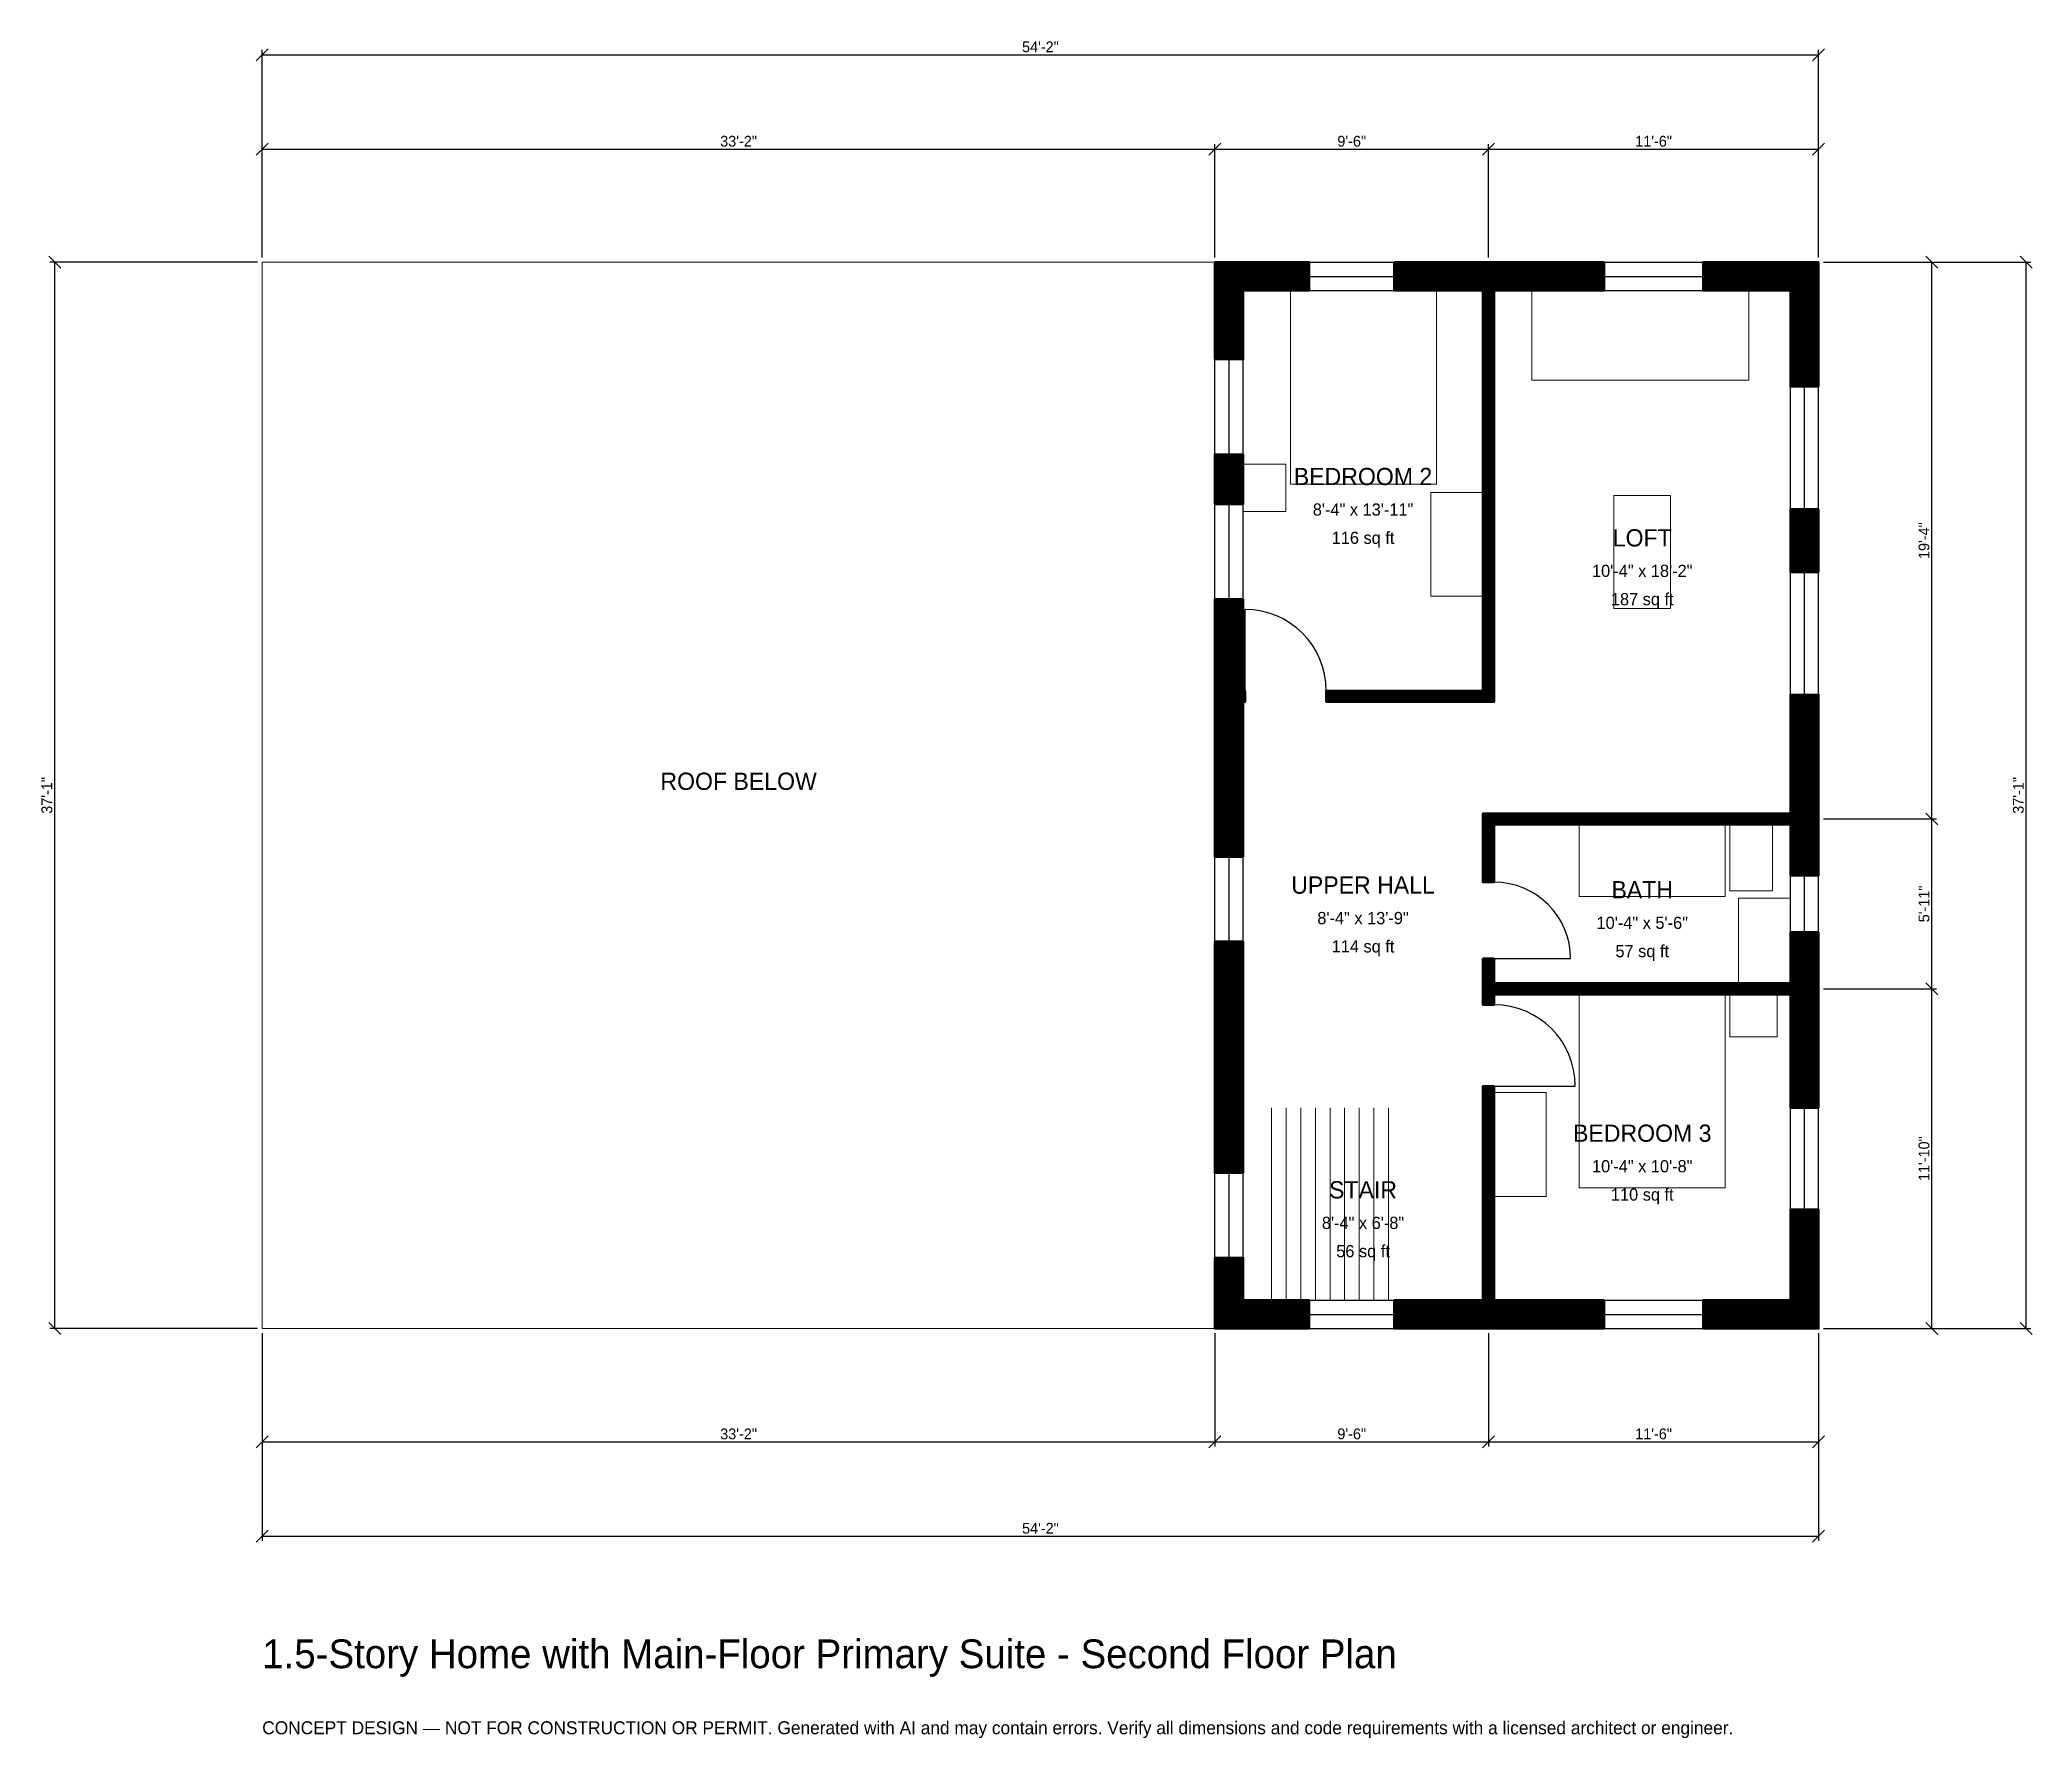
# Model space of a CAD drawing. Header units: inches. Extents: x -93 to 739, y -171 to 538.
import ezdxf
from ezdxf.enums import TextEntityAlignment as Align

# ---------------------------------------------------------------- set-up
doc = ezdxf.new("R2010")
doc.units = ezdxf.units.IN
doc.header["$MEASUREMENT"] = 0
doc.linetypes.add('DASHED', pattern=[0.6, 0.5, -0.1])
for name, color, linetype, lineweight in [('A-ANNO-DIMS', 1, 'Continuous', 13), ('A-ANNO-TEXT', 7, 'Continuous', 18), ('A-AREA-IDEN', 7, 'Continuous', 18), ('A-DOOR', 2, 'Continuous', 25), ('A-FLOR-FIXT', 9, 'Continuous', 13), ('A-FLOR-STRS', 3, 'Continuous', 18), ('A-FURN', 9, 'Continuous', 13), ('A-GLAZ', 4, 'Continuous', 25), ('A-SITE-PAVE', 8, 'Continuous', 13), ('A-WALL', 7, 'Continuous', 50), ('A-WALL-PATT', 8, 'Continuous', 13)]:
    doc.layers.add(name, color=color, linetype=linetype, lineweight=lineweight)
doc.dimstyles.new('PLAN', dxfattribs={"dimtxt": 4.5, "dimasz": 3, "dimexe": 2, "dimexo": 2, "dimgap": 1, "dimtad": 1, "dimdec": 0, "dimlunit": 4, "dimtsz": 2.5, "dimcen": 2.5, "dimclrd": 1, "dimclre": 1, "dimazin": 3, "dimtfac": 1, "dimtmove": 0, "dimatfit": 3})

msp = doc.modelspace()

# ---------------------------------------------------------------- hatches: boundary and pattern name
at = {"layer": 'A-WALL-PATT'}
h = msp.add_hatch(dxfattribs=at)
h.set_pattern_fill('ANSI31', color=8, scale=0.8)
h.paths.add_polyline_path([(397.6378, 0), (397.6378, 11.811), (397.6378, 11.811), (397.6378, 29.5276), (409.4488, 29.5276), (409.4488, 11.811), (437.0079, 11.811), (437.0079, 0), (409.4488, 0), (409.4488, 0), (397.6378, 0), (397.6378, 0), (397.6378, 0)])
h.paths.add_polyline_path([(397.6378, 88.5827), (397.6378, 100.3937), (397.6378, 161.4173), (409.4488, 161.4173), (409.4488, 100.3937), (409.4488, 88.5827), (409.4488, 64.9606), (397.6378, 64.9606), (397.6378, 88.5827)])
h.paths.add_polyline_path([(397.6378, 257.874), (397.6378, 261.4173), (397.6378, 261.4173), (397.6378, 266.1417), (397.6378, 266.1417), (397.6378, 269.685), (397.6378, 304.2651), (409.4488, 304.2651), (409.4488, 269.685), (409.4488, 266.1417), (410.2362, 266.1417), (410.2362, 261.4173), (409.4488, 261.4173), (409.4488, 257.874), (409.4488, 196.8504), (397.6378, 196.8504), (397.6378, 257.874)])
h.paths.add_polyline_path([(397.6378, 364.6325), (409.4488, 364.6325), (409.4488, 344.0289), (397.6378, 344.0289), (397.6378, 364.6325)])
h.paths.add_polyline_path([(397.6378, 433.0709), (397.6378, 433.0709), (397.6378, 444.8819), (397.6378, 444.8819), (397.6378, 444.8819), (409.4488, 444.8819), (409.4488, 444.8819), (437.0079, 444.8819), (437.0079, 433.0709), (409.4488, 433.0709), (409.4488, 404.3963), (397.6378, 404.3963), (397.6378, 433.0709)])
h.paths.add_polyline_path([(505.9055, 444.8819), (509.4488, 444.8819), (509.4488, 444.8819), (514.1732, 444.8819), (514.1732, 444.8819), (517.7165, 444.8819), (560.0394, 444.8819), (560.0394, 433.0709), (517.7165, 433.0709), (514.1732, 433.0709), (514.1732, 266.1417), (514.1732, 261.4173), (514.1732, 261.4173), (444.0945, 261.4173), (444.0945, 266.1417), (509.4488, 266.1417), (509.4488, 433.0709), (505.9055, 433.0709), (472.4409, 433.0709), (472.4409, 444.8819), (505.9055, 444.8819)])
h.paths.add_polyline_path([(637.7953, 444.8819), (637.7953, 444.8819), (649.6063, 444.8819), (649.6063, 444.8819), (649.6063, 444.8819), (649.6063, 433.0709), (649.6063, 433.0709), (649.6063, 393.0446), (637.7953, 393.0446), (637.7953, 433.0709), (601.378, 433.0709), (601.378, 444.8819), (637.7953, 444.8819)])
h.paths.add_polyline_path([(649.6063, 315.6168), (637.7953, 315.6168), (637.7953, 341.8635), (649.6063, 341.8635), (649.6063, 315.6168)])
h.paths.add_polyline_path([(649.6063, 218.5039), (649.6063, 214.9606), (649.6063, 214.9606), (649.6063, 210.2362), (649.6063, 210.2362), (649.6063, 206.6929), (649.6063, 188.9764), (637.7953, 188.9764), (637.7953, 206.6929), (637.7953, 210.2362), (514.1732, 210.2362), (514.1732, 186.2205), (509.4488, 186.2205), (509.4488, 210.2362), (509.4488, 214.9606), (514.1732, 214.9606), (637.7953, 214.9606), (637.7953, 218.5039), (637.7953, 264.4357), (649.6063, 264.4357), (649.6063, 218.5039)])
h.paths.add_polyline_path([(649.6063, 147.6378), (649.6063, 144.0945), (649.6063, 144.0945), (649.6063, 139.3701), (649.6063, 139.3701), (649.6063, 135.8268), (649.6063, 92.126), (637.7953, 92.126), (637.7953, 135.8268), (637.7953, 139.3701), (514.1732, 139.3701), (514.1732, 135.0394), (509.4488, 135.0394), (509.4488, 139.3701), (509.4488, 144.0945), (509.4488, 154.3307), (514.1732, 154.3307), (514.1732, 144.0945), (637.7953, 144.0945), (637.7953, 147.6378), (637.7953, 165.3543), (649.6063, 165.3543), (649.6063, 147.6378)])
h.paths.add_polyline_path([(649.6063, 11.811), (649.6063, 11.811), (649.6063, 0), (649.6063, 0), (649.6063, 0), (637.7953, 0), (637.7953, 0), (601.378, 0), (601.378, 11.811), (637.7953, 11.811), (637.7953, 49.6063), (649.6063, 49.6063), (649.6063, 11.811)])
h.paths.add_polyline_path([(517.7165, 0), (514.1732, 0), (514.1732, 0), (509.4488, 0), (509.4488, 0), (505.9055, 0), (472.4409, 0), (472.4409, 11.811), (505.9055, 11.811), (509.4488, 11.811), (509.4488, 92.126), (509.4488, 96.8504), (509.4488, 101.1811), (514.1732, 101.1811), (514.1732, 96.8504), (514.1732, 92.126), (514.1732, 11.811), (517.7165, 11.811), (560.0394, 11.811), (560.0394, 0), (517.7165, 0)])

# ---------------------------------------------------------------- linework, layer by layer
at = {"layer": 'A-DOOR'}
for p, q in [((410.2362, 266.1417), (410.2362, 300)), ((514.1732, 154.3307), (546.063, 154.3307)), ((514.1732, 101.1811), (548.0315, 101.1811))]:
    msp.add_line(p, q, dxfattribs=at)
for centre, radius in [((410.2362, 266.1417), 33.8583), ((514.1732, 154.3307), 31.8898), ((514.1732, 101.1811), 33.8583)]:
    msp.add_arc(centre, radius, 0, 90, dxfattribs=at)
at = {"layer": 'A-FLOR-FIXT'}
for points in [[(549.6063, 180.315), (610.6299, 180.315), (610.6299, 210.2362), (549.6063, 210.2362)], [(612.5984, 182.6772), (630.315, 182.6772), (630.315, 210.2362), (612.5984, 210.2362)], [(616.1417, 144.0945), (637.7953, 144.0945), (637.7953, 179.5276), (616.1417, 179.5276)]]:
    msp.add_lwpolyline(points, close=True, dxfattribs=at)
at = {"layer": 'A-FLOR-STRS'}
for p, q in [((421.2598, 11.811), (421.2598, 92.126)), ((427.3622, 11.811), (427.3622, 92.126)), ((433.4646, 11.811), (433.4646, 92.126)), ((439.5669, 11.811), (439.5669, 92.126)), ((445.6693, 11.811), (445.6693, 92.126)), ((451.7717, 11.811), (451.7717, 92.126)), ((457.874, 11.811), (457.874, 92.126)), ((463.9764, 11.811), (463.9764, 92.126)), ((470.0787, 11.811), (470.0787, 92.126))]:
    msp.add_line(p, q, dxfattribs=at)
at = {"layer": 'A-FURN'}
for points in [[(429.1339, 352.3622), (490.1575, 352.3622), (490.1575, 433.0709), (429.1339, 433.0709)], [(529.9213, 395.6693), (620.4724, 395.6693), (620.4724, 433.0709), (529.9213, 433.0709)], [(409.4488, 340.9449), (427.1654, 340.9449), (427.1654, 360.6299), (409.4488, 360.6299)], [(487.7953, 305.5118), (509.4488, 305.5118), (509.4488, 348.8189), (487.7953, 348.8189)], [(564.1732, 300.3937), (587.7953, 300.3937), (587.7953, 347.6378), (564.1732, 347.6378)], [(549.6063, 58.6614), (610.6299, 58.6614), (610.6299, 139.3701), (549.6063, 139.3701)], [(612.5984, 121.6535), (632.2835, 121.6535), (632.2835, 139.3701), (612.5984, 139.3701)], [(514.1732, 55.1181), (535.8268, 55.1181), (535.8268, 98.4252), (514.1732, 98.4252)]]:
    msp.add_lwpolyline(points, close=True, dxfattribs=at)
at = {"layer": 'A-GLAZ'}
for p, q in [((437.0079, 444.8819), (472.4409, 444.8819)), ((560.0394, 444.8819), (601.378, 444.8819)), ((437.0079, 438.9764), (472.4409, 438.9764)), ((437.0079, 433.0709), (472.4409, 433.0709)), ((560.0394, 438.9764), (601.378, 438.9764)), ((560.0394, 433.0709), (601.378, 433.0709)), ((397.6378, 364.6325), (397.6378, 404.3963)), ((403.5433, 364.6325), (403.5433, 404.3963)), ((409.4488, 364.6325), (409.4488, 404.3963)), ((637.7953, 341.8635), (637.7953, 393.0446)), ((643.7008, 341.8635), (643.7008, 393.0446)), ((649.6063, 341.8635), (649.6063, 393.0446)), ((397.6378, 304.2651), (397.6378, 344.0289)), ((403.5433, 304.2651), (403.5433, 344.0289)), ((409.4488, 304.2651), (409.4488, 344.0289)), ((637.7953, 264.4357), (637.7953, 315.6168)), ((643.7008, 264.4357), (643.7008, 315.6168)), ((649.6063, 264.4357), (649.6063, 315.6168)), ((397.6378, 161.4173), (397.6378, 196.8504)), ((403.5433, 161.4173), (403.5433, 196.8504)), ((409.4488, 161.4173), (409.4488, 196.8504)), ((637.7953, 165.3543), (637.7953, 188.9764)), ((643.7008, 165.3543), (643.7008, 188.9764)), ((649.6063, 165.3543), (649.6063, 188.9764)), ((637.7953, 49.6063), (637.7953, 92.126)), ((643.7008, 49.6063), (643.7008, 92.126)), ((649.6063, 49.6063), (649.6063, 92.126)), ((397.6378, 29.5276), (397.6378, 64.9606)), ((403.5433, 29.5276), (403.5433, 64.9606)), ((409.4488, 29.5276), (409.4488, 64.9606)), ((437.0079, 11.811), (472.4409, 11.811)), ((560.0394, 11.811), (601.378, 11.811)), ((437.0079, 5.9055), (472.4409, 5.9055)), ((437.0079, 0), (472.4409, 0)), ((560.0394, 5.9055), (601.378, 5.9055)), ((560.0394, 0), (601.378, 0))]:
    msp.add_line(p, q, dxfattribs=at)
at = {"layer": 'A-SITE-PAVE', "linetype": 'DASHED'}
msp.add_lwpolyline([(0, 0), (397.6378, 0), (397.6378, 444.8819), (0, 444.8819)], close=True, dxfattribs=at)
at = {"layer": 'A-WALL'}
for points in [[(397.6378, 433.0709), (397.6378, 433.0709), (397.6378, 444.8819), (397.6378, 444.8819), (397.6378, 444.8819), (409.4488, 444.8819), (409.4488, 444.8819), (437.0079, 444.8819), (437.0079, 433.0709), (409.4488, 433.0709), (409.4488, 404.3963), (397.6378, 404.3963), (397.6378, 433.0709)], [(505.9055, 444.8819), (509.4488, 444.8819), (509.4488, 444.8819), (514.1732, 444.8819), (514.1732, 444.8819), (517.7165, 444.8819), (560.0394, 444.8819), (560.0394, 433.0709), (517.7165, 433.0709), (514.1732, 433.0709), (514.1732, 266.1417), (514.1732, 261.4173), (514.1732, 261.4173), (444.0945, 261.4173), (444.0945, 266.1417), (509.4488, 266.1417), (509.4488, 433.0709), (505.9055, 433.0709), (472.4409, 433.0709), (472.4409, 444.8819), (505.9055, 444.8819)], [(637.7953, 444.8819), (637.7953, 444.8819), (649.6063, 444.8819), (649.6063, 444.8819), (649.6063, 444.8819), (649.6063, 433.0709), (649.6063, 433.0709), (649.6063, 393.0446), (637.7953, 393.0446), (637.7953, 433.0709), (601.378, 433.0709), (601.378, 444.8819), (637.7953, 444.8819)], [(397.6378, 364.6325), (409.4488, 364.6325), (409.4488, 344.0289), (397.6378, 344.0289), (397.6378, 364.6325)], [(649.6063, 315.6168), (637.7953, 315.6168), (637.7953, 341.8635), (649.6063, 341.8635), (649.6063, 315.6168)], [(397.6378, 257.874), (397.6378, 261.4173), (397.6378, 261.4173), (397.6378, 266.1417), (397.6378, 266.1417), (397.6378, 269.685), (397.6378, 304.2651), (409.4488, 304.2651), (409.4488, 269.685), (409.4488, 266.1417), (410.2362, 266.1417), (410.2362, 261.4173), (409.4488, 261.4173), (409.4488, 257.874), (409.4488, 196.8504), (397.6378, 196.8504), (397.6378, 257.874)], [(649.6063, 218.5039), (649.6063, 214.9606), (649.6063, 214.9606), (649.6063, 210.2362), (649.6063, 210.2362), (649.6063, 206.6929), (649.6063, 188.9764), (637.7953, 188.9764), (637.7953, 206.6929), (637.7953, 210.2362), (514.1732, 210.2362), (514.1732, 186.2205), (509.4488, 186.2205), (509.4488, 210.2362), (509.4488, 214.9606), (514.1732, 214.9606), (637.7953, 214.9606), (637.7953, 218.5039), (637.7953, 264.4357), (649.6063, 264.4357), (649.6063, 218.5039)], [(397.6378, 88.5827), (397.6378, 100.3937), (397.6378, 161.4173), (409.4488, 161.4173), (409.4488, 100.3937), (409.4488, 88.5827), (409.4488, 64.9606), (397.6378, 64.9606), (397.6378, 88.5827)], [(649.6063, 147.6378), (649.6063, 144.0945), (649.6063, 144.0945), (649.6063, 139.3701), (649.6063, 139.3701), (649.6063, 135.8268), (649.6063, 92.126), (637.7953, 92.126), (637.7953, 135.8268), (637.7953, 139.3701), (514.1732, 139.3701), (514.1732, 135.0394), (509.4488, 135.0394), (509.4488, 139.3701), (509.4488, 144.0945), (509.4488, 154.3307), (514.1732, 154.3307), (514.1732, 144.0945), (637.7953, 144.0945), (637.7953, 147.6378), (637.7953, 165.3543), (649.6063, 165.3543), (649.6063, 147.6378)], [(517.7165, 0), (514.1732, 0), (514.1732, 0), (509.4488, 0), (509.4488, 0), (505.9055, 0), (472.4409, 0), (472.4409, 11.811), (505.9055, 11.811), (509.4488, 11.811), (509.4488, 92.126), (509.4488, 96.8504), (509.4488, 101.1811), (514.1732, 101.1811), (514.1732, 96.8504), (514.1732, 92.126), (514.1732, 11.811), (517.7165, 11.811), (560.0394, 11.811), (560.0394, 0), (517.7165, 0)], [(649.6063, 11.811), (649.6063, 11.811), (649.6063, 0), (649.6063, 0), (649.6063, 0), (637.7953, 0), (637.7953, 0), (601.378, 0), (601.378, 11.811), (637.7953, 11.811), (637.7953, 49.6063), (649.6063, 49.6063), (649.6063, 11.811)], [(397.6378, 0), (397.6378, 11.811), (397.6378, 11.811), (397.6378, 29.5276), (409.4488, 29.5276), (409.4488, 11.811), (437.0079, 11.811), (437.0079, 0), (409.4488, 0), (409.4488, 0), (397.6378, 0), (397.6378, 0), (397.6378, 0)]]:
    msp.add_lwpolyline(points, close=True, dxfattribs=at)

# ---------------------------------------------------------------- texts
at = {"layer": 'A-ANNO-TEXT'}
for s, height, p in [('1.5-Story Home with Main-Floor Primary Suite - Second Floor Plan', 12, (0, -141.7323)), ('CONCEPT DESIGN — NOT FOR CONSTRUCTION OR PERMIT. Generated with AI and may contain errors. Verify all dimensions and code requirements with a licensed architect or engineer.', 5.4, (0, -169.2913))]:
    msp.add_text(s, height=height, dxfattribs=at).set_placement(p)
at = {"layer": 'A-AREA-IDEN'}
for s, height, p in [('BEDROOM 2', 7.2, (459.4488, 355.5118)), ('8\'-4" x 13\'-11"', 5.1, (459.4488, 341.7323)), ('116 sq ft', 5.1, (459.4488, 329.9213)), ('LOFT', 7.2, (575.9843, 329.9213)), ('10\'-4" x 18\'-2"', 5.1, (575.9843, 316.1417)), ('187 sq ft', 5.1, (575.9843, 304.3307)), ('ROOF BELOW', 7.2, (198.8189, 228.3465)), ('UPPER HALL', 7.2, (459.4488, 185.0394)), ('BATH', 7.2, (575.9843, 183.0709)), ('8\'-4" x 13\'-9"', 5.1, (459.4488, 171.2598)), ('10\'-4" x 5\'-6"', 5.1, (575.9843, 169.2913)), ('114 sq ft', 5.1, (459.4488, 159.4488)), ('57 sq ft', 5.1, (575.9843, 157.4803)), ('BEDROOM 3', 7.2, (575.9843, 81.4961)), ('10\'-4" x 10\'-8"', 5.1, (575.9843, 67.7165)), ('STAIR', 7.2, (459.4488, 57.874)), ('110 sq ft', 5.1, (575.9843, 55.9055)), ('8\'-4" x 6\'-8"', 5.1, (459.4488, 44.0945)), ('56 sq ft', 5.1, (459.4488, 32.2835))]:
    msp.add_text(s, height=height, dxfattribs=at).set_placement(p, align=Align.MIDDLE_CENTER)

# ---------------------------------------------------------------- dimensions: what is measured, and where the dimension line sits
at = {"layer": 'A-ANNO-DIMS'}
for base, p1, p2, text in [((0, 531.4961), (0, 444.8819), (649.6063, 444.8819), '54\'-2"'), ((0, 492.126), (0, 444.8819), (397.6378, 444.8819), '33\'-2"'), ((397.6378, 492.126), (397.6378, 444.8819), (511.811, 444.8819), '9\'-6"'), ((511.811, 492.126), (511.811, 444.8819), (649.6063, 444.8819), '11\'-6"'), ((0, -47.2441), (0, 0), (397.6378, 0), '33\'-2"'), ((0, -86.6142), (0, 0), (649.6063, 0), '54\'-2"'), ((397.6378, -47.2441), (397.6378, 0), (511.811, 0), '9\'-6"'), ((511.811, -47.2441), (511.811, 0), (649.6063, 0), '11\'-6"')]:
    msp.add_linear_dim(base=base, p1=p1, p2=p2, text=text, dimstyle='PLAN', dxfattribs=at).render()
for base, p1, p2, text in [((-86.6142, 0), (0, 0), (0, 444.8819), '37\'-1"'), ((696.8504, 212.5984), (649.6063, 212.5984), (649.6063, 444.8819), '19\'-4"'), ((736.2205, 0), (649.6063, 0), (649.6063, 444.8819), '37\'-1"'), ((696.8504, 141.7323), (649.6063, 141.7323), (649.6063, 212.5984), '5\'-11"'), ((696.8504, 0), (649.6063, 0), (649.6063, 141.7323), '11\'-10"')]:
    msp.add_linear_dim(base=base, p1=p1, p2=p2, angle=90, text=text, dimstyle='PLAN', dxfattribs=at).render()

doc.saveas('drawing.dxf')
